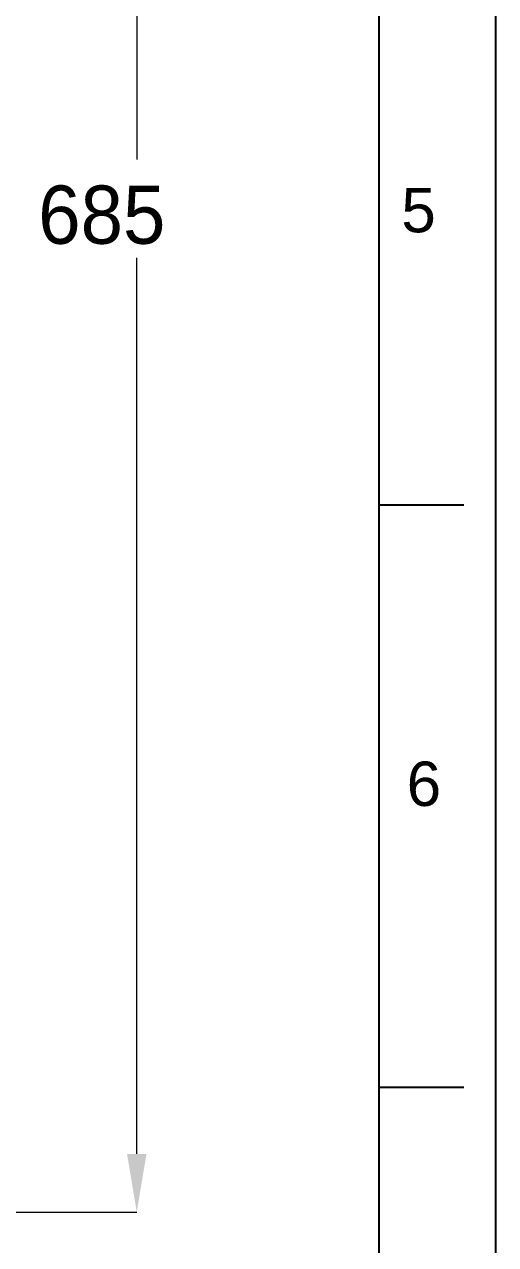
# Model space of a CAD drawing. Header units: millimetres. Extents: x 14 to 1202, y 28 to 1708.
# Drawn here: x 1040.2 to 1201.9, y 414.2 to 833.3 of the extents above; entities that cross this region are included whole.
import ezdxf

# ---------------------------------------------------------------- set-up
doc = ezdxf.new("R2010")
doc.units = ezdxf.units.MM
doc.layers.add('FORM2', color=7, linetype='Continuous')
doc.styles.add('GOGO', font='Gulim.ttf', dxfattribs={"height": 3})
doc.styles.get("Standard").update_dxf_attribs({"font": 'arial.ttf'})

msp = doc.modelspace()

# ---------------------------------------------------------------- linework, layer by layer
at = {"color": 3, "lineweight": 13}
for p, q in [((1078.72, 1090.34), (1078.72, 786.91)), ((1078.72, 445.34), (1078.72, 753.11)), ((920.85, 425.34), (1078.72, 425.34))]:
    msp.add_line(p, q, dxfattribs=at)
at = {"color": 3}
msp.add_solid([(1075.39, 445.34), (1082.05, 445.34), (1078.72, 425.34)], dxfattribs=at)
at = {"layer": 'FORM2', "linetype": 'Continuous'}
for p, q in [((1201.86, 1708.28), (1201.86, 28.28)), ((1161.86, 68.28), (1161.86, 1668.28)), ((1161.86, 668.28), (1190.93, 668.28)), ((1161.86, 468.28), (1190.93, 468.28))]:
    msp.add_line(p, q, dxfattribs=at)

# ---------------------------------------------------------------- texts
at = {"color": 4, "insert": (1066.72, 767.84), "char_height": 20, "attachment_point": 5, "style": 'GOGO'}
msp.add_mtext('685', dxfattribs=at)
at = {"layer": 'FORM2', "linetype": 'Continuous', "char_height": 15.25, "attachment_point": 5}
for s, insert in [('5', (1175.43, 769.44)), ('6', (1177.27, 572.39))]:
    msp.add_mtext_dynamic_manual_height_columns(s, width=50, gutter_width=12.5, heights=[0], dxfattribs=dict(at, insert=insert))

doc.saveas('drawing.dxf')
